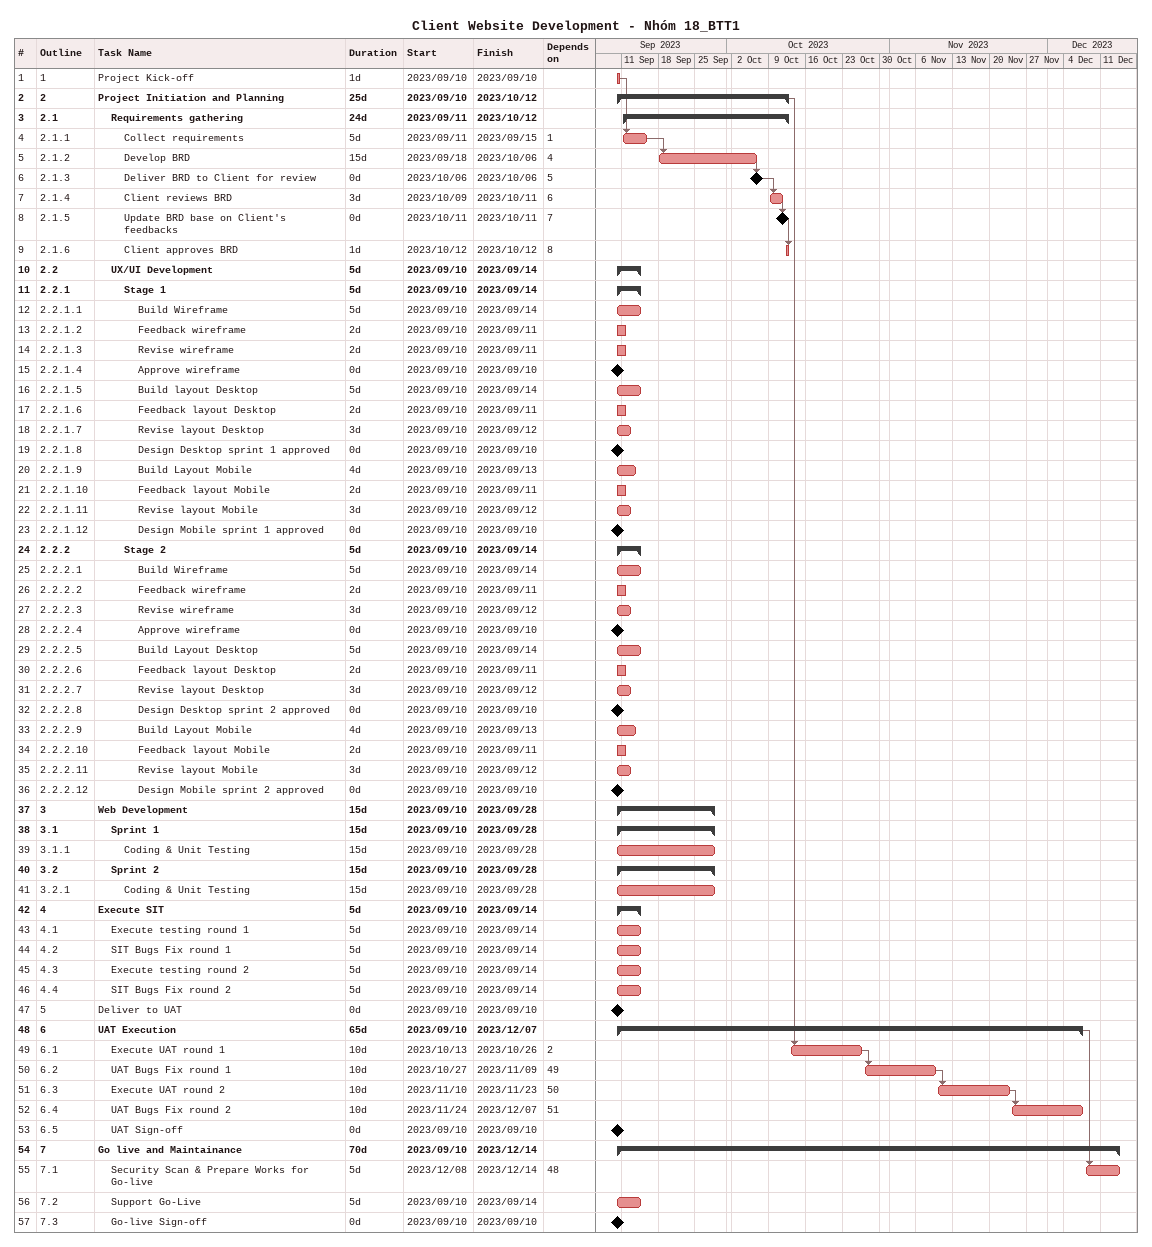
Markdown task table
Client Website Development - Nhóm 18_BTT1

| ID | WBS | Task | Duration | Start | Finish | Predecessors |
|---|---|---|---|---|---|---|
| 1 | 1 | Project Kick-off | 1d | 2023-09-10 | 2023-09-10 |  |
| 2 | 2 | **Project Initiation and Planning** | 25d | 2023-09-10 | 2023-10-12 |  |
| 3 | 2.1 | **Requirements gathering** | 24d | 2023-09-11 | 2023-10-12 |  |
| 4 | 2.1.1 | Collect requirements | 5d | 2023-09-11 | 2023-09-15 | 1 |
| 5 | 2.1.2 | Develop BRD | 15d | 2023-09-18 | 2023-10-06 | 4 |
| 6 | 2.1.3 | Deliver BRD to Client for review | 0d | 2023-10-06 | 2023-10-06 | 5 |
| 7 | 2.1.4 | Client reviews BRD | 3d | 2023-10-09 | 2023-10-11 | 6 |
| 8 | 2.1.5 | Update BRD base on Client's feedbacks | 0d | 2023-10-11 | 2023-10-11 | 7 |
| 9 | 2.1.6 | Client approves BRD | 1d | 2023-10-12 | 2023-10-12 | 8 |
| 10 | 2.2 | **UX/UI Development** | 5d | 2023-09-10 | 2023-09-14 |  |
| 11 | 2.2.1 | **Stage 1** | 5d | 2023-09-10 | 2023-09-14 |  |
| 12 | 2.2.1.1 | Build Wireframe | 5d | 2023-09-10 | 2023-09-14 |  |
| 13 | 2.2.1.2 | Feedback wireframe | 2d | 2023-09-10 | 2023-09-11 |  |
| 14 | 2.2.1.3 | Revise wireframe | 2d | 2023-09-10 | 2023-09-11 |  |
| 15 | 2.2.1.4 | Approve wireframe | 0d | 2023-09-10 | 2023-09-10 |  |
| 16 | 2.2.1.5 | Build layout Desktop | 5d | 2023-09-10 | 2023-09-14 |  |
| 17 | 2.2.1.6 | Feedback layout Desktop | 2d | 2023-09-10 | 2023-09-11 |  |
| 18 | 2.2.1.7 | Revise layout Desktop | 3d | 2023-09-10 | 2023-09-12 |  |
| 19 | 2.2.1.8 | Design Desktop sprint 1 approved | 0d | 2023-09-10 | 2023-09-10 |  |
| 20 | 2.2.1.9 | Build Layout Mobile | 4d | 2023-09-10 | 2023-09-13 |  |
| 21 | 2.2.1.10 | Feedback layout Mobile | 2d | 2023-09-10 | 2023-09-11 |  |
| 22 | 2.2.1.11 | Revise layout Mobile | 3d | 2023-09-10 | 2023-09-12 |  |
| 23 | 2.2.1.12 | Design Mobile sprint 1 approved | 0d | 2023-09-10 | 2023-09-10 |  |
| 24 | 2.2.2 | **Stage 2** | 5d | 2023-09-10 | 2023-09-14 |  |
| 25 | 2.2.2.1 | Build Wireframe | 5d | 2023-09-10 | 2023-09-14 |  |
| 26 | 2.2.2.2 | Feedback wireframe | 2d | 2023-09-10 | 2023-09-11 |  |
| 27 | 2.2.2.3 | Revise wireframe | 3d | 2023-09-10 | 2023-09-12 |  |
| 28 | 2.2.2.4 | Approve wireframe | 0d | 2023-09-10 | 2023-09-10 |  |
| 29 | 2.2.2.5 | Build Layout Desktop | 5d | 2023-09-10 | 2023-09-14 |  |
| 30 | 2.2.2.6 | Feedback layout Desktop | 2d | 2023-09-10 | 2023-09-11 |  |
| 31 | 2.2.2.7 | Revise layout Desktop | 3d | 2023-09-10 | 2023-09-12 |  |
| 32 | 2.2.2.8 | Design Desktop sprint 2 approved | 0d | 2023-09-10 | 2023-09-10 |  |
| 33 | 2.2.2.9 | Build Layout Mobile | 4d | 2023-09-10 | 2023-09-13 |  |
| 34 | 2.2.2.10 | Feedback layout Mobile | 2d | 2023-09-10 | 2023-09-11 |  |
| 35 | 2.2.2.11 | Revise layout Mobile | 3d | 2023-09-10 | 2023-09-12 |  |
| 36 | 2.2.2.12 | Design Mobile sprint 2 approved | 0d | 2023-09-10 | 2023-09-10 |  |
| 37 | 3 | **Web Development** | 15d | 2023-09-10 | 2023-09-28 |  |
| 38 | 3.1 | **Sprint 1** | 15d | 2023-09-10 | 2023-09-28 |  |
| 39 | 3.1.1 | Coding & Unit Testing | 15d | 2023-09-10 | 2023-09-28 |  |
| 40 | 3.2 | **Sprint 2** | 15d | 2023-09-10 | 2023-09-28 |  |
| 41 | 3.2.1 | Coding & Unit Testing | 15d | 2023-09-10 | 2023-09-28 |  |
| 42 | 4 | **Execute SIT** | 5d | 2023-09-10 | 2023-09-14 |  |
| 43 | 4.1 | Execute testing round 1 | 5d | 2023-09-10 | 2023-09-14 |  |
| 44 | 4.2 | SIT Bugs Fix round 1 | 5d | 2023-09-10 | 2023-09-14 |  |
| 45 | 4.3 | Execute testing round 2 | 5d | 2023-09-10 | 2023-09-14 |  |
| 46 | 4.4 | SIT Bugs Fix round 2 | 5d | 2023-09-10 | 2023-09-14 |  |
| 47 | 5 | Deliver to UAT | 0d | 2023-09-10 | 2023-09-10 |  |
| 48 | 6 | **UAT Execution** | 65d | 2023-09-10 | 2023-12-07 |  |
| 49 | 6.1 | Execute UAT round 1 | 10d | 2023-10-13 | 2023-10-26 | 2 |
| 50 | 6.2 | UAT Bugs Fix round 1 | 10d | 2023-10-27 | 2023-11-09 | 49 |
| 51 | 6.3 | Execute UAT round 2 | 10d | 2023-11-10 | 2023-11-23 | 50 |
| 52 | 6.4 | UAT Bugs Fix round 2 | 10d | 2023-11-24 | 2023-12-07 | 51 |
| 53 | 6.5 | UAT Sign-off | 0d | 2023-09-10 | 2023-09-10 |  |
| 54 | 7 | **Go live and Maintainance** | 70d | 2023-09-10 | 2023-12-14 |  |
| 55 | 7.1 | Security Scan & Prepare Works for Go-live | 5d | 2023-12-08 | 2023-12-14 | 48 |
| 56 | 7.2 | Support Go-Live | 5d | 2023-09-10 | 2023-09-14 |  |
| 57 | 7.3 | Go-live Sign-off | 0d | 2023-09-10 | 2023-09-10 |  |
